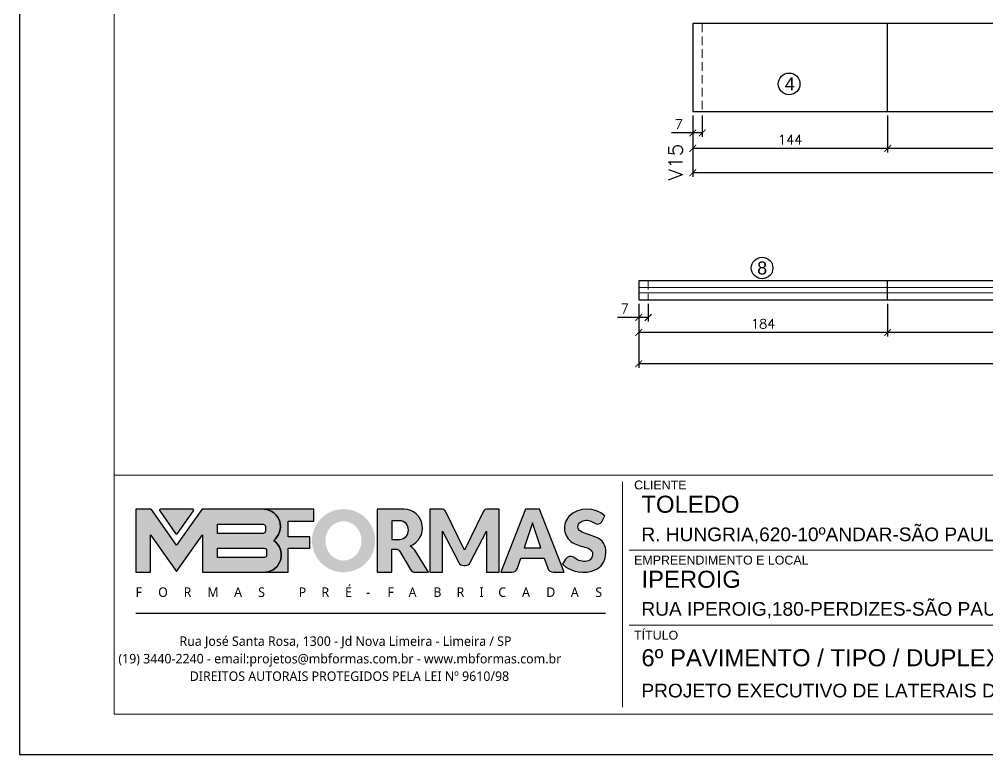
# Model space of a CAD drawing. Extents: x -23436 to 4767, y -4638 to 9755.
# Drawn here: x -20676 to -19961, y -3968 to -3424 of the extents above; entities that cross this region are included whole.
import ezdxf
from ezdxf.enums import TextEntityAlignment as Align

# ---------------------------------------------------------------- set-up
doc = ezdxf.new("R2010")
doc.units = 0
doc.header["$PDMODE"] = 2
doc.header["$PDSIZE"] = 10
doc.linetypes.add('HIDDEN', pattern=[9.525, 6.35, -3.175])
doc.layers.get('0').update_dxf_attribs({"lineweight": 13})
doc.layers.get('Defpoints').update_dxf_attribs({"lineweight": 13})
for name, color, linetype in [('Cota', 4, 'Continuous'), ('MB Logo', 255, 'Continuous'), ('Painéis', 200, 'Continuous'), ('Romaneio', 10, 'Continuous')]:
    doc.layers.add(name, color=color, linetype=linetype)
for name, color, linetype, lineweight in [('FOLHA MB', 7, 'Continuous', 13), ('Sarr 2.2x7', 40, 'Continuous', 9), ('Texto Seção', 7, 'Continuous', 15)]:
    doc.layers.add(name, color=color, linetype=linetype, lineweight=lineweight)
doc.layers.add('Laje_Perimetro', color=7, linetype='Continuous', plot=False)
doc.styles.add('ARIAL', font='arial.ttf', dxfattribs={"oblique": 15, "height": 25})
doc.styles.add('MB_C01', font='arial.ttf', dxfattribs={"height": 1.3})
doc.styles.add('MB_C02', font='arial.ttf', dxfattribs={"height": 2})
doc.styles.add('MB_C03', font='arial.ttf', dxfattribs={"height": 2.5})
doc.styles.add('MtXpl_Lucida_Sans_Un', font='l_10646.ttf')
doc.styles.add('REGUA-120', font='ROMANS.shx', dxfattribs={"height": 15})
doc.styles.add('ROMANS', font='romans.shx')
doc.dimstyles.new('Cota Paínel', dxfattribs={"dimtxt": 7, "dimasz": 5, "dimexe": 3, "dimexo": 3, "dimgap": 3, "dimtad": 1, "dimdec": 1, "dimzin": 12, "dimdsep": 46, "dimtxsty": 'ROMANS', "dimblk": 'ARCHTICK', "dimcen": 0, "dimclrd": 4, "dimclre": 4, "dimclrt": 1, "dimadec": 1, "dimazin": 3, "dimtfac": 1, "dimtdec": 1, "dimtmove": 0, "dimatfit": 3, "dimldrblk": 'OBLIQUE', "dimfxl": 1, "dimtolj": 1, "dimtzin": 12, "dimarcsym": 0})

# ---------------------------------------------------------------- blocks, each defined once
blk = doc.blocks.new('MB-NOVO')
at = {"layer": 'MB Logo', "linetype": 'Continuous'}
h = blk.add_hatch(color=256, dxfattribs=at)
h.dxf.hatch_style = 1
h.set_gradient(color1=(242, 132, 69), color2=(247, 180, 141), rotation=90, tint=1)
h.paths.add_polyline_path([(-18529.58, 10980.84), (-18475.71, 10980.84, 0.706757), (-18468.67, 11008.01, 0.681802), (-18476.71, 11034.89), (-18529.36, 11034.89, 0.243712), (-18530.18, 11034.46), (-18551.72, 11003.93), (-18573.27, 11034.46, 0.243712), (-18574.09, 11034.89), (-18586.52, 11034.89), (-18586.52, 10980.84), (-18573.87, 10980.84), (-18573.87, 11012.87), (-18551.72, 10981.49), (-18529.58, 11012.87)])
h.paths.add_polyline_path([(-18516.75, 11014.08), (-18516.75, 11021.99), (-18477.79, 11021.99, -0.414214), (-18475.79, 11019.99), (-18475.79, 11016.08, -0.414214), (-18477.79, 11014.08)], flags=16)
h.paths.add_polyline_path([(-18516.75, 11001.39), (-18476.79, 11001.39, -0.414214), (-18474.79, 10999.39), (-18474.79, 10995.48, -0.414214), (-18476.79, 10993.48), (-18516.75, 10993.48)], flags=16)
at = {"layer": 'MB Logo', "true_color": 0x262626}
h = blk.add_hatch(color=250, dxfattribs=at)
h.dxf.hatch_style = 1
h.paths.add_polyline_path([(-18537.31, 11033.31, 0.60809), (-18538.12, 11034.89), (-18565.32, 11034.89, 0.60809), (-18566.14, 11033.31), (-18552.54, 11014.04, 0.518202), (-18550.91, 11014.04)])
h = blk.add_hatch(color=250, dxfattribs=at)
h.dxf.hatch_style = 1
h.paths.add_polyline_path([(-18456.17, 11011.29), (-18456.17, 11024.65), (-18434.21, 11024.65), (-18434.21, 11034.89), (-18476.71, 11034.89, -0.681802), (-18468.67, 11008.01, -0.706757), (-18475.71, 10980.84), (-18456.17, 10980.84), (-18456.17, 11001.45), (-18437.83, 11001.45), (-18437.83, 11011.29)])
h = blk.add_hatch(color=250, dxfattribs=at)
h.dxf.hatch_style = 1
h.paths.add_polyline_path([(-18435.91, 11007.86, 1), (-18381.87, 11007.86, 1)])
edge = h.paths.add_edge_path(flags=16)
edge.add_ellipse((-18408.97, 11007.68), major_axis=(0, 16.84), ratio=0.916255, start_angle=0, end_angle=360)
h = blk.add_hatch(color=250, dxfattribs=at)
h.dxf.hatch_style = 1
h.paths.add_polyline_path([(-18356.97, 11034.89), (-18380.17, 11034.89), (-18380.17, 10980.84), (-18367.64, 10980.84), (-18367.64, 11000.71), (-18363.41, 11000.71, -0.195765), (-18360.9, 10998.88), (-18351.79, 10983.24, 0.261385), (-18347.52, 10980.84), (-18336.38, 10980.84), (-18347.47, 10999, 0.082429), (-18349.61, 11001.48), (-18351.9, 11003.39, 0.81838)])
h.paths.add_polyline_path([(-18360.76, 11009), (-18367.64, 11009), (-18367.64, 11024.98), (-18360.76, 11024.98, -0.92578)], flags=16)
h = blk.add_hatch(color=250, dxfattribs=at)
h.dxf.hatch_style = 1
h.paths.add_polyline_path([(-18286.65, 11015.9), (-18286.65, 10980.84), (-18275.77, 10980.84), (-18275.77, 11034.89), (-18286.65, 11034.89, 0.216647), (-18289.44, 11032.44), (-18305.46, 10999.84), (-18321.61, 11032.7, 0.199908), (-18324.27, 11034.89), (-18335.15, 11034.89), (-18335.15, 10980.84), (-18324.27, 10980.84), (-18324.27, 11015.9), (-18310.42, 10989.3, 0.279644), (-18305.98, 10986.61, 0.340986), (-18300.5, 10989.3)])
h = blk.add_hatch(color=250, dxfattribs=at)
h.dxf.hatch_style = 1
h.paths.add_polyline_path([(-18274.36, 10980.84), (-18264.98, 10980.84, 0.322517), (-18260.24, 10984.26), (-18257.32, 10993), (-18237.21, 10993), (-18234.29, 10984.26, 0.322517), (-18229.55, 10980.84), (-18220.26, 10980.84), (-18241.25, 11034.89), (-18253.37, 11034.89)])
h.paths.add_polyline_path([(-18254.42, 11001.64), (-18247.26, 11023.04), (-18240.11, 11001.64)], flags=16)
h = blk.add_hatch(color=250, dxfattribs=at)
h.dxf.hatch_style = 1
h.paths.add_polyline_path([(-18206.02, 11024.02, -0.247671), (-18196.88, 11024.32), (-18193.53, 11022.53, 0.40799), (-18188.16, 11024.11), (-18185.37, 11029.08, 0.392837), (-18216.16, 11028.69, 0.467779), (-18213.26, 11006.32, 0.077523), (-18201.17, 11002.12, -0.214206), (-18196.11, 10997.94, -0.284295), (-18198.17, 10991.44, -0.26924), (-18208.78, 10991.57), (-18212.21, 10993.65, 0.407727), (-18219.02, 10992.06), (-18221.79, 10987.71, 0.296878), (-18193.23, 10983.12, 0.272251), (-18184.86, 10995.28), (-18184.65, 10997.88, 0.348906), (-18193.71, 11011.21), (-18200.42, 11013.47, -0.045018), (-18205.76, 11015.68, -0.618284)])
at = {"layer": 'MB Logo', "linetype": 'Continuous'}
blk.add_line((-18586.52, 10945.86), (-18184.78, 10945.86), dxfattribs=at)
at = {"layer": 'MB Logo', "color": 23, "linetype": 'Continuous', "true_color": 0xf28445}
for points in [[(-18573.27, 11034.46, 0.243712), (-18574.09, 11034.89), (-18586.52, 11034.89), (-18586.52, 10980.84), (-18573.87, 10980.84), (-18573.87, 11012.87), (-18551.72, 10981.49), (-18529.58, 11012.87), (-18529.58, 10980.84), (-18475.71, 10980.84, 0.706757), (-18468.67, 11008.01, 0.681802), (-18476.71, 11034.89), (-18529.36, 11034.89, 0.243712), (-18530.18, 11034.46), (-18551.72, 11003.93)], [(-18516.75, 11021.99), (-18477.79, 11021.99, -0.414214), (-18475.79, 11019.99), (-18475.79, 11016.08, -0.414214), (-18477.79, 11014.08), (-18516.75, 11014.08)], [(-18516.75, 11001.39), (-18476.79, 11001.39, -0.414214), (-18474.79, 10999.39), (-18474.79, 10995.48, -0.414214), (-18476.79, 10993.48), (-18516.75, 10993.48)]]:
    blk.add_lwpolyline(points, format="xyb", close=True, dxfattribs=at)
at = {"layer": 'MB Logo', "color": 250, "true_color": 0x262626}
for points in [[(-18537.31, 11033.31, 0.60809), (-18538.12, 11034.89), (-18565.32, 11034.89, 0.60809), (-18566.14, 11033.31), (-18552.54, 11014.04, 0.518202), (-18550.91, 11014.04)], [(-18437.83, 11011.29), (-18456.17, 11011.29), (-18456.17, 11024.65), (-18434.21, 11024.65), (-18434.21, 11034.89), (-18476.71, 11034.89, -0.681802), (-18468.67, 11008.01, -0.706757), (-18475.71, 10980.84), (-18456.17, 10980.84), (-18456.17, 11001.45), (-18437.83, 11001.45)], [(-18347.52, 10980.84), (-18336.38, 10980.84), (-18347.47, 10999, 0.082429), (-18349.61, 11001.48), (-18351.9, 11003.39, 0.81838), (-18356.97, 11034.89), (-18380.17, 11034.89), (-18380.17, 10980.84), (-18367.64, 10980.84), (-18367.64, 11000.71), (-18363.41, 11000.71, -0.209789), (-18360.79, 10998.69), (-18351.79, 10983.24, 0.261385)], [(-18286.65, 11015.9), (-18286.65, 10980.84), (-18275.77, 10980.84), (-18275.77, 11034.89), (-18286.65, 11034.89, 0.216647), (-18289.44, 11032.44), (-18305.46, 10999.84), (-18321.48, 11032.44, 0.216647), (-18324.27, 11034.89), (-18335.15, 11034.89), (-18335.15, 10980.84), (-18324.27, 10980.84), (-18324.27, 11015.9), (-18310.42, 10989.3, 0.279644), (-18305.98, 10986.61), (-18304.93, 10986.61, 0.279644), (-18300.5, 10989.3)], [(-18264.98, 10980.84, 0.322517), (-18260.24, 10984.26), (-18257.32, 10993), (-18237.21, 10993), (-18234.29, 10984.26, 0.322517), (-18229.55, 10980.84), (-18220.26, 10980.84), (-18241.25, 11034.89), (-18253.37, 11034.89), (-18274.36, 10980.84)], [(-18206.24, 11015.94, -0.549626), (-18206.37, 11023.82, -0.258723), (-18196.88, 11024.32), (-18193.53, 11022.53, 0.40799), (-18188.16, 11024.11), (-18185.37, 11029.08, 0.392837), (-18216.16, 11028.69, 0.467779), (-18213.26, 11006.32, 0.077523), (-18201.17, 11002.12, -0.203897), (-18196.26, 10998.22), (-18196.08, 10997.79, -0.267611), (-18197.99, 10991.6), (-18198.45, 10991.29, -0.261145), (-18208.78, 10991.57), (-18212.21, 10993.65, 0.407727), (-18219.02, 10992.06), (-18221.79, 10987.71, 0.296878), (-18193.23, 10983.12, 0.265963), (-18184.89, 10994.94), (-18184.67, 10997.65, 0.340466), (-18193.12, 11011.01), (-18200.42, 11013.47, -0.049298)], [(-18367.64, 11009), (-18360.76, 11009, 0.92578), (-18360.76, 11024.98), (-18367.64, 11024.98)]]:
    blk.add_lwpolyline(points, format="xyb", close=True, dxfattribs=at)
blk.add_lwpolyline([(-18247.26, 11023.04), (-18254.42, 11001.64), (-18240.11, 11001.64)], close=True, dxfattribs=at)
at = {"layer": 'MB Logo', "color": 250, "true_color": 0x262626, "style": 'MtXpl_Lucida_Sans_Un'}
for s, height, p in [('F', 8.12, (-18586.78, 10959.76)), ('O', 8.12, (-18567.45, 10959.76)), ('R', 8.12, (-18545.63, 10959.76)), ('M', 8.12, (-18525.4, 10959.76)), ('A', 8.12, (-18502.51, 10959.76)), ('S', 8.12, (-18481.92, 10959.76)), ('P', 8.12, (-18447.27, 10959.76)), ('R', 8.12, (-18427.76, 10959.76)), ('É', 8.12, (-18407.52, 10959.76)), ('F', 8.12, (-18371.38, 10959.76)), ('A', 8.12, (-18353.29, 10959.76)), ('B', 8.12, (-18332.1, 10959.76)), ('R', 8.12, (-18312.21, 10959.76)), ('I', 8.12, (-18292.68, 10959.76)), ('C', 8.12, (-18276.61, 10959.76)), ('A', 8.12, (-18256.26, 10959.76)), ('D', 8.12, (-18235.54, 10959.76)), ('A', 8.12, (-18214.57, 10959.76)), ('S', 8.12, (-18193.6, 10959.76)), ('-', 8.12, (-18389.56, 10959.76)), ('DIREITOS AUTORAIS PROTEGIDOS PELA LEI Nº 9610/98', 8.1225, (-18540.43, 10887.84))]:
    blk.add_text(s, height=height, dxfattribs=at).set_placement(p)
at = {"layer": 'MB Logo', "style": 'MtXpl_Lucida_Sans_Un'}
for s, p in [('Rua José Santa Rosa, 1300 - Jd Nova Limeira - Limeira / SP', (-18549.2, 10917.84)), ('(19) 3440-2240 - email:projetos@mbformas.com.br - www.mbformas.com.br', (-18601.47, 10902.84))]:
    blk.add_text(s, height=8.1225, dxfattribs=at).set_placement(p)
blk = doc.blocks.new('A$C169d8357')
at = {"layer": 'FOLHA MB', "color": 1}
for p, q in [((1109.82, 356.72), (70, 356.72)), ((445.65, 351.67), (445.65, 184.99)), ((781.5, 301.16), (450.7, 301.16)), ((938.09, 245.6), (450.7, 245.6))]:
    blk.add_line(p, q, dxfattribs=at)
for points in [[(0, 1199.94), (0, 149.94), (1485.02, 149.94), (1485.02, 1199.94)], [(70, 1169.94), (70, 179.94), (1455.02, 179.94), (1455.02, 1169.94)]]:
    blk.add_lwpolyline(points, close=True, dxfattribs=at)
at = {"layer": 'MB Logo', "xscale": 0.8642040370897565, "yscale": 0.8642040370897565, "zscale": 0.8642040370897565}
blk.add_blockref('MB-NOVO', (16148.65, -9204.85), dxfattribs=at)
at = {"layer": 'FOLHA MB', "color": 6}
for s, height, style, p in [('CLIENTE', 6.566, 'MB_C01', (454.33, 346.12)), ('R. HUNGRIA,620-10ºANDAR-SÃO PAULO-SP', 10.102, 'MB_C02', (459.73, 307.83)), ('EMPREENDIMENTO E LOCAL', 6.5663, 'MB_C01', (454.33, 290.56)), ('RUA IPEROIG,180-PERDIZES-SÃO PAULO-SP', 10.102, 'MB_C02', (459.73, 252.69)), ('TÍTULO', 6.566, 'MB_C01', (454.33, 234.99)), ('PROJETO EXECUTIVO DE LATERAIS DE VIGAS', 10.102, 'MB_C02', (459.73, 192.28))]:
    blk.add_text(s, height=height, dxfattribs=dict(at, style=style)).set_placement(p)
at = {"layer": 'FOLHA MB', "color": 5, "style": 'MB_C03'}
for s, height, p in [('TOLEDO', 12.628, (459.73, 328.83)), ('IPEROIG', 12.628, (459.73, 273.34)), ('6º PAVIMENTO / TIPO / DUPLEX INFERIOR', 12.6276, (459.73, 215.3))]:
    blk.add_text(s, height=height, dxfattribs=at).set_placement(p)
blk = doc.blocks.new('_ArchTick')
at = {"color": 0, "linetype": 'ByBlock', "const_width": 0.15}
blk.add_lwpolyline([(-0.5, -0.5), (0.5, 0.5)], dxfattribs=at)
blk = doc.blocks.new('*D1442')
at = {"layer": 'Cota', "color": 4, "lineweight": -2, "transparency": 16777216}
for p, q in [((-20034.68, -3495.01), (-20034.68, -3522.36)), ((-19790.68, -3495.01), (-19790.68, -3522.36)), ((-19790.68, -3519.36), (-20034.68, -3519.36))]:
    blk.add_line(p, q, dxfattribs=at)
at = {"layer": 'Defpoints', "color": 0, "transparency": 16777216}
for p in [(-20034.68, -3492.01), (-19790.68, -3492.01), (-20034.68, -3519.36)]:
    blk.add_point(p, dxfattribs=at)
at = {"layer": 'Cota', "color": 4, "lineweight": -2, "transparency": 16777216, "xscale": 5, "yscale": 5, "zscale": 5, "rotation": 180}
blk.add_blockref('_ArchTick', (-20034.68, -3519.36), dxfattribs=at)
at = {"layer": 'Cota', "color": 4, "lineweight": -2, "transparency": 16777216, "xscale": 5, "yscale": 5, "zscale": 5}
blk.add_blockref('_ArchTick', (-19790.68, -3519.36), dxfattribs=at)
at = {"layer": 'Cota', "color": 1, "transparency": 16777216, "insert": (-19912.68, -3512.86), "char_height": 7, "attachment_point": 5, "style": 'ROMANS'}
blk.add_mtext('\\A1;244', dxfattribs=at)
blk = doc.blocks.new('_OBLIQUE')
at = {"color": 0, "linetype": 'ByBlock', "lineweight": -2}
for p, q in [((0, 0), (-1, 0)), ((-0.5, -0.5), (0.5, 0.5))]:
    blk.add_line(p, q, dxfattribs=at)
blk = doc.blocks.new('*D1443')
at = {"layer": 'Cota', "color": 4, "lineweight": -2, "transparency": 16777216}
for p, q in [((-20178.68, -3495.01), (-20178.68, -3522.36)), ((-20034.68, -3495.01), (-20034.68, -3522.36)), ((-20034.68, -3519.36), (-20178.68, -3519.36))]:
    blk.add_line(p, q, dxfattribs=at)
at = {"layer": 'Defpoints', "color": 0, "transparency": 16777216}
for p in [(-20178.68, -3492.01), (-20034.68, -3492.01), (-20178.68, -3519.36)]:
    blk.add_point(p, dxfattribs=at)
at = {"layer": 'Cota', "color": 4, "lineweight": -2, "transparency": 16777216, "xscale": 5, "yscale": 5, "zscale": 5, "rotation": 180}
blk.add_blockref('_ArchTick', (-20178.68, -3519.36), dxfattribs=at)
at = {"layer": 'Cota', "color": 4, "lineweight": -2, "transparency": 16777216, "xscale": 5, "yscale": 5, "zscale": 5}
blk.add_blockref('_ArchTick', (-20034.68, -3519.36), dxfattribs=at)
at = {"layer": 'Cota', "color": 1, "transparency": 16777216, "insert": (-20106.68, -3512.86), "char_height": 7, "attachment_point": 5, "style": 'ROMANS'}
blk.add_mtext('\\A1;144', dxfattribs=at)
blk = doc.blocks.new('*D1446')
at = {"layer": 'Cota', "color": 4, "lineweight": -2, "transparency": 16777216}
for p, q in [((-20034.68, -3634.28), (-20034.68, -3658.54)), ((-19790.68, -3634.28), (-19790.68, -3658.54)), ((-19790.68, -3655.54), (-20034.68, -3655.54))]:
    blk.add_line(p, q, dxfattribs=at)
at = {"layer": 'Defpoints', "color": 0, "transparency": 16777216}
for p in [(-20034.68, -3631.28), (-19790.68, -3631.28), (-20034.68, -3655.54)]:
    blk.add_point(p, dxfattribs=at)
at = {"layer": 'Cota', "color": 4, "lineweight": -2, "transparency": 16777216, "xscale": 5, "yscale": 5, "zscale": 5, "rotation": 180}
blk.add_blockref('_ArchTick', (-20034.68, -3655.54), dxfattribs=at)
at = {"layer": 'Cota', "color": 4, "lineweight": -2, "transparency": 16777216, "xscale": 5, "yscale": 5, "zscale": 5}
blk.add_blockref('_ArchTick', (-19790.68, -3655.54), dxfattribs=at)
at = {"layer": 'Cota', "color": 1, "transparency": 16777216, "insert": (-19912.68, -3649.04), "char_height": 7, "attachment_point": 5, "style": 'ROMANS'}
blk.add_mtext('\\A1;244', dxfattribs=at)
blk = doc.blocks.new('*D1447')
at = {"layer": 'Cota', "color": 4, "lineweight": -2, "transparency": 16777216}
for p, q in [((-20218.68, -3634.28), (-20218.68, -3658.54)), ((-20034.68, -3634.28), (-20034.68, -3658.54)), ((-20034.68, -3655.54), (-20218.68, -3655.54))]:
    blk.add_line(p, q, dxfattribs=at)
at = {"layer": 'Defpoints', "color": 0, "transparency": 16777216}
for p in [(-20218.68, -3631.28), (-20034.68, -3631.28), (-20218.68, -3655.54)]:
    blk.add_point(p, dxfattribs=at)
at = {"layer": 'Cota', "color": 4, "lineweight": -2, "transparency": 16777216, "xscale": 5, "yscale": 5, "zscale": 5, "rotation": 180}
blk.add_blockref('_ArchTick', (-20218.68, -3655.54), dxfattribs=at)
at = {"layer": 'Cota', "color": 4, "lineweight": -2, "transparency": 16777216, "xscale": 5, "yscale": 5, "zscale": 5}
blk.add_blockref('_ArchTick', (-20034.68, -3655.54), dxfattribs=at)
at = {"layer": 'Cota', "color": 1, "transparency": 16777216, "insert": (-20126.68, -3649.04), "char_height": 7, "attachment_point": 5, "style": 'ROMANS'}
blk.add_mtext('\\A1;184', dxfattribs=at)
blk = doc.blocks.new('*D1448')
at = {"layer": 'Cota', "color": 4, "lineweight": -2, "transparency": 16777216}
for p, q in [((-20218.68, -3634.28), (-20218.68, -3681.69)), ((-19302.68, -3634.28), (-19302.68, -3681.69)), ((-19302.68, -3678.69), (-20218.68, -3678.69))]:
    blk.add_line(p, q, dxfattribs=at)
at = {"layer": 'Defpoints', "color": 0, "transparency": 16777216}
for p in [(-20218.68, -3631.28), (-19302.68, -3631.28), (-20218.68, -3678.69)]:
    blk.add_point(p, dxfattribs=at)
at = {"layer": 'Cota', "color": 4, "lineweight": -2, "transparency": 16777216, "xscale": 5, "yscale": 5, "zscale": 5, "rotation": 180}
blk.add_blockref('_ArchTick', (-20218.68, -3678.69), dxfattribs=at)
at = {"layer": 'Cota', "color": 4, "lineweight": -2, "transparency": 16777216, "xscale": 5, "yscale": 5, "zscale": 5}
blk.add_blockref('_ArchTick', (-19302.68, -3678.69), dxfattribs=at)
at = {"layer": 'Cota', "color": 1, "transparency": 16777216, "insert": (-19760.68, -3672.19), "char_height": 7, "attachment_point": 5, "style": 'ROMANS'}
blk.add_mtext('\\A1;916', dxfattribs=at)
blk = doc.blocks.new('*D1449')
at = {"layer": 'Cota', "color": 4, "lineweight": -2, "transparency": 16777216}
for p, q in [((-20178.68, -3495.01), (-20178.68, -3540.33)), ((-19302.68, -3495.01), (-19302.68, -3540.33)), ((-19302.68, -3537.33), (-20178.68, -3537.33))]:
    blk.add_line(p, q, dxfattribs=at)
at = {"layer": 'Defpoints', "color": 0, "transparency": 16777216}
for p in [(-20178.68, -3492.01), (-19302.68, -3492.01), (-20178.68, -3537.33)]:
    blk.add_point(p, dxfattribs=at)
at = {"layer": 'Cota', "color": 4, "lineweight": -2, "transparency": 16777216, "xscale": 5, "yscale": 5, "zscale": 5, "rotation": 180}
blk.add_blockref('_ArchTick', (-20178.68, -3537.33), dxfattribs=at)
at = {"layer": 'Cota', "color": 4, "lineweight": -2, "transparency": 16777216, "xscale": 5, "yscale": 5, "zscale": 5}
blk.add_blockref('_ArchTick', (-19302.68, -3537.33), dxfattribs=at)
at = {"layer": 'Cota', "color": 1, "transparency": 16777216, "insert": (-19740.68, -3530.83), "char_height": 7, "attachment_point": 5, "style": 'ROMANS'}
blk.add_mtext('\\A1;876', dxfattribs=at)
blk = doc.blocks.new('*D1450')
at = {"layer": 'Cota', "color": 4, "lineweight": -2, "transparency": 16777216}
for p, q in [((-20178.68, -3495.01), (-20178.68, -3510.92)), ((-20171.68, -3495.01), (-20171.68, -3510.92)), ((-20178.68, -3507.92), (-20194.34, -3507.92)), ((-20171.68, -3507.92), (-20178.68, -3507.92))]:
    blk.add_line(p, q, dxfattribs=at)
at = {"layer": 'Defpoints', "color": 0, "transparency": 16777216}
for p in [(-20178.68, -3492.01), (-20171.68, -3492.01), (-20178.68, -3507.92)]:
    blk.add_point(p, dxfattribs=at)
at = {"layer": 'Cota', "color": 4, "lineweight": -2, "transparency": 16777216, "xscale": 5, "yscale": 5, "zscale": 5, "rotation": 180}
blk.add_blockref('_ArchTick', (-20178.68, -3507.92), dxfattribs=at)
at = {"layer": 'Cota', "color": 4, "lineweight": -2, "transparency": 16777216, "xscale": 5, "yscale": 5, "zscale": 5}
blk.add_blockref('_ArchTick', (-20171.68, -3507.92), dxfattribs=at)
at = {"layer": 'Cota', "color": 1, "transparency": 16777216, "insert": (-20189.01, -3501.42), "char_height": 7, "attachment_point": 5, "style": 'ROMANS'}
blk.add_mtext('\\A1;7', dxfattribs=at)
blk = doc.blocks.new('*D1451')
at = {"layer": 'Cota', "color": 4, "lineweight": -2, "transparency": 16777216}
for p, q in [((-20218.68, -3634.28), (-20218.68, -3647.41)), ((-20211.68, -3634.28), (-20211.68, -3647.41)), ((-20218.68, -3644.41), (-20234.34, -3644.41)), ((-20211.68, -3644.41), (-20218.68, -3644.41))]:
    blk.add_line(p, q, dxfattribs=at)
at = {"layer": 'Defpoints', "color": 0, "transparency": 16777216}
for p in [(-20218.68, -3631.28), (-20211.68, -3631.28), (-20218.68, -3644.41)]:
    blk.add_point(p, dxfattribs=at)
at = {"layer": 'Cota', "color": 4, "lineweight": -2, "transparency": 16777216, "xscale": 5, "yscale": 5, "zscale": 5, "rotation": 180}
blk.add_blockref('_ArchTick', (-20218.68, -3644.41), dxfattribs=at)
at = {"layer": 'Cota', "color": 4, "lineweight": -2, "transparency": 16777216, "xscale": 5, "yscale": 5, "zscale": 5}
blk.add_blockref('_ArchTick', (-20211.68, -3644.41), dxfattribs=at)
at = {"layer": 'Cota', "color": 1, "transparency": 16777216, "insert": (-20229.01, -3637.91), "char_height": 7, "attachment_point": 5, "style": 'ROMANS'}
blk.add_mtext('\\A1;7', dxfattribs=at)

msp = doc.modelspace()

# ---------------------------------------------------------------- linework, layer by layer
at = {"layer": 'Laje_Perimetro'}
msp.add_lwpolyline([(-19191.38, -2917.74), (-20676.4, -2917.74), (-20676.4, -3967.74), (-19191.38, -3967.74)], close=True, dxfattribs=at)
at = {"layer": 'Painéis'}
for p, q in [((-19302.68, -3427.01), (-20178.68, -3427.01)), ((-20178.68, -3427.01), (-20178.68, -3492.01)), ((-20034.68, -3492.01), (-20034.68, -3427.01)), ((-20178.68, -3492.01), (-19302.68, -3492.01)), ((-19302.68, -3617.28), (-20218.68, -3617.28)), ((-20218.68, -3617.28), (-20218.68, -3631.28)), ((-20034.68, -3631.28), (-20034.68, -3617.28)), ((-20218.68, -3631.28), (-19302.68, -3631.28))]:
    msp.add_line(p, q, dxfattribs=at)
at = {"layer": 'Romaneio'}
for centre in [(-20107.5, -3471.64), (-20127.5, -3607.82)]:
    msp.add_circle(centre, 8, dxfattribs=at)
at = {"layer": 'Sarr 2.2x7', "linetype": 'HIDDEN'}
for p, q in [((-20171.68, -3427.01), (-20171.68, -3492.01)), ((-20211.68, -3617.28), (-20211.68, -3631.28))]:
    msp.add_line(p, q, dxfattribs=at)
at = {"layer": 'Sarr 2.2x7', "color": 50}
for p, q in [((-19309.68, -3617.28), (-20218.68, -3617.28)), ((-20218.68, -3617.28), (-20218.68, -3619.78)), ((-20218.68, -3622.28), (-20218.68, -3619.78)), ((-19309.68, -3622.28), (-20218.68, -3622.28)), ((-20218.68, -3626.28), (-20218.68, -3628.78)), ((-20218.68, -3626.28), (-19309.68, -3626.28)), ((-20218.68, -3631.28), (-20218.68, -3628.78)), ((-20218.68, -3631.28), (-19309.68, -3631.28))]:
    msp.add_line(p, q, dxfattribs=at)

# ---------------------------------------------------------------- block references
at = {"layer": 'MB Logo'}
msp.add_blockref('A$C169d8357', (-20676.4, -4117.68), dxfattribs=at)

# ---------------------------------------------------------------- texts
at = {"layer": 'Romaneio', "color": 0, "style": 'ARIAL'}
for s, p in [('4', (-20107.02, -3471.64)), ('8', (-20127.45, -3607.82))]:
    msp.add_text(s, height=9.6, dxfattribs=at).set_placement(p, align=Align.MIDDLE_CENTER)
at = {"layer": 'Texto Seção', "style": 'REGUA-120', "width": 1.05}
msp.add_text('V15', height=10.4, rotation=90, dxfattribs=at).set_placement((-20191.41, -3529.38), align=Align.MIDDLE_CENTER)

# ---------------------------------------------------------------- dimensions: what is measured, and where the dimension line sits
at = {"layer": 'Cota'}
for base, p1, p2, picture, middle in [((-20178.68, -3507.92), (-20171.68, -3492.01), (-20178.68, -3492.01), '*D1450', (-20189.01, -3501.42)), ((-20178.68, -3519.36), (-20034.68, -3492.01), (-20178.68, -3492.01), '*D1443', (-20106.68, -3512.86)), ((-20178.68, -3537.33), (-19302.68, -3492.01), (-20178.68, -3492.01), '*D1449', (-19740.68, -3530.83)), ((-20034.68, -3519.36), (-19790.68, -3492.01), (-20034.68, -3492.01), '*D1442', (-19912.68, -3512.86)), ((-20218.68, -3644.41), (-20211.68, -3631.28), (-20218.68, -3631.28), '*D1451', (-20229.01, -3637.91)), ((-20218.68, -3655.54), (-20034.68, -3631.28), (-20218.68, -3631.28), '*D1447', (-20126.68, -3649.04)), ((-20218.68, -3678.69), (-19302.68, -3631.28), (-20218.68, -3631.28), '*D1448', (-19760.68, -3672.19)), ((-20034.68, -3655.54), (-19790.68, -3631.28), (-20034.68, -3631.28), '*D1446', (-19912.68, -3649.04))]:
    dim = msp.add_linear_dim(base=base, p1=p1, p2=p2, angle=180, dimstyle='Cota Paínel', dxfattribs=at)
    dim.commit()
    dim.dimension.update_dxf_attribs({"geometry": picture, "text_midpoint": middle})

doc.saveas('drawing.dxf')
